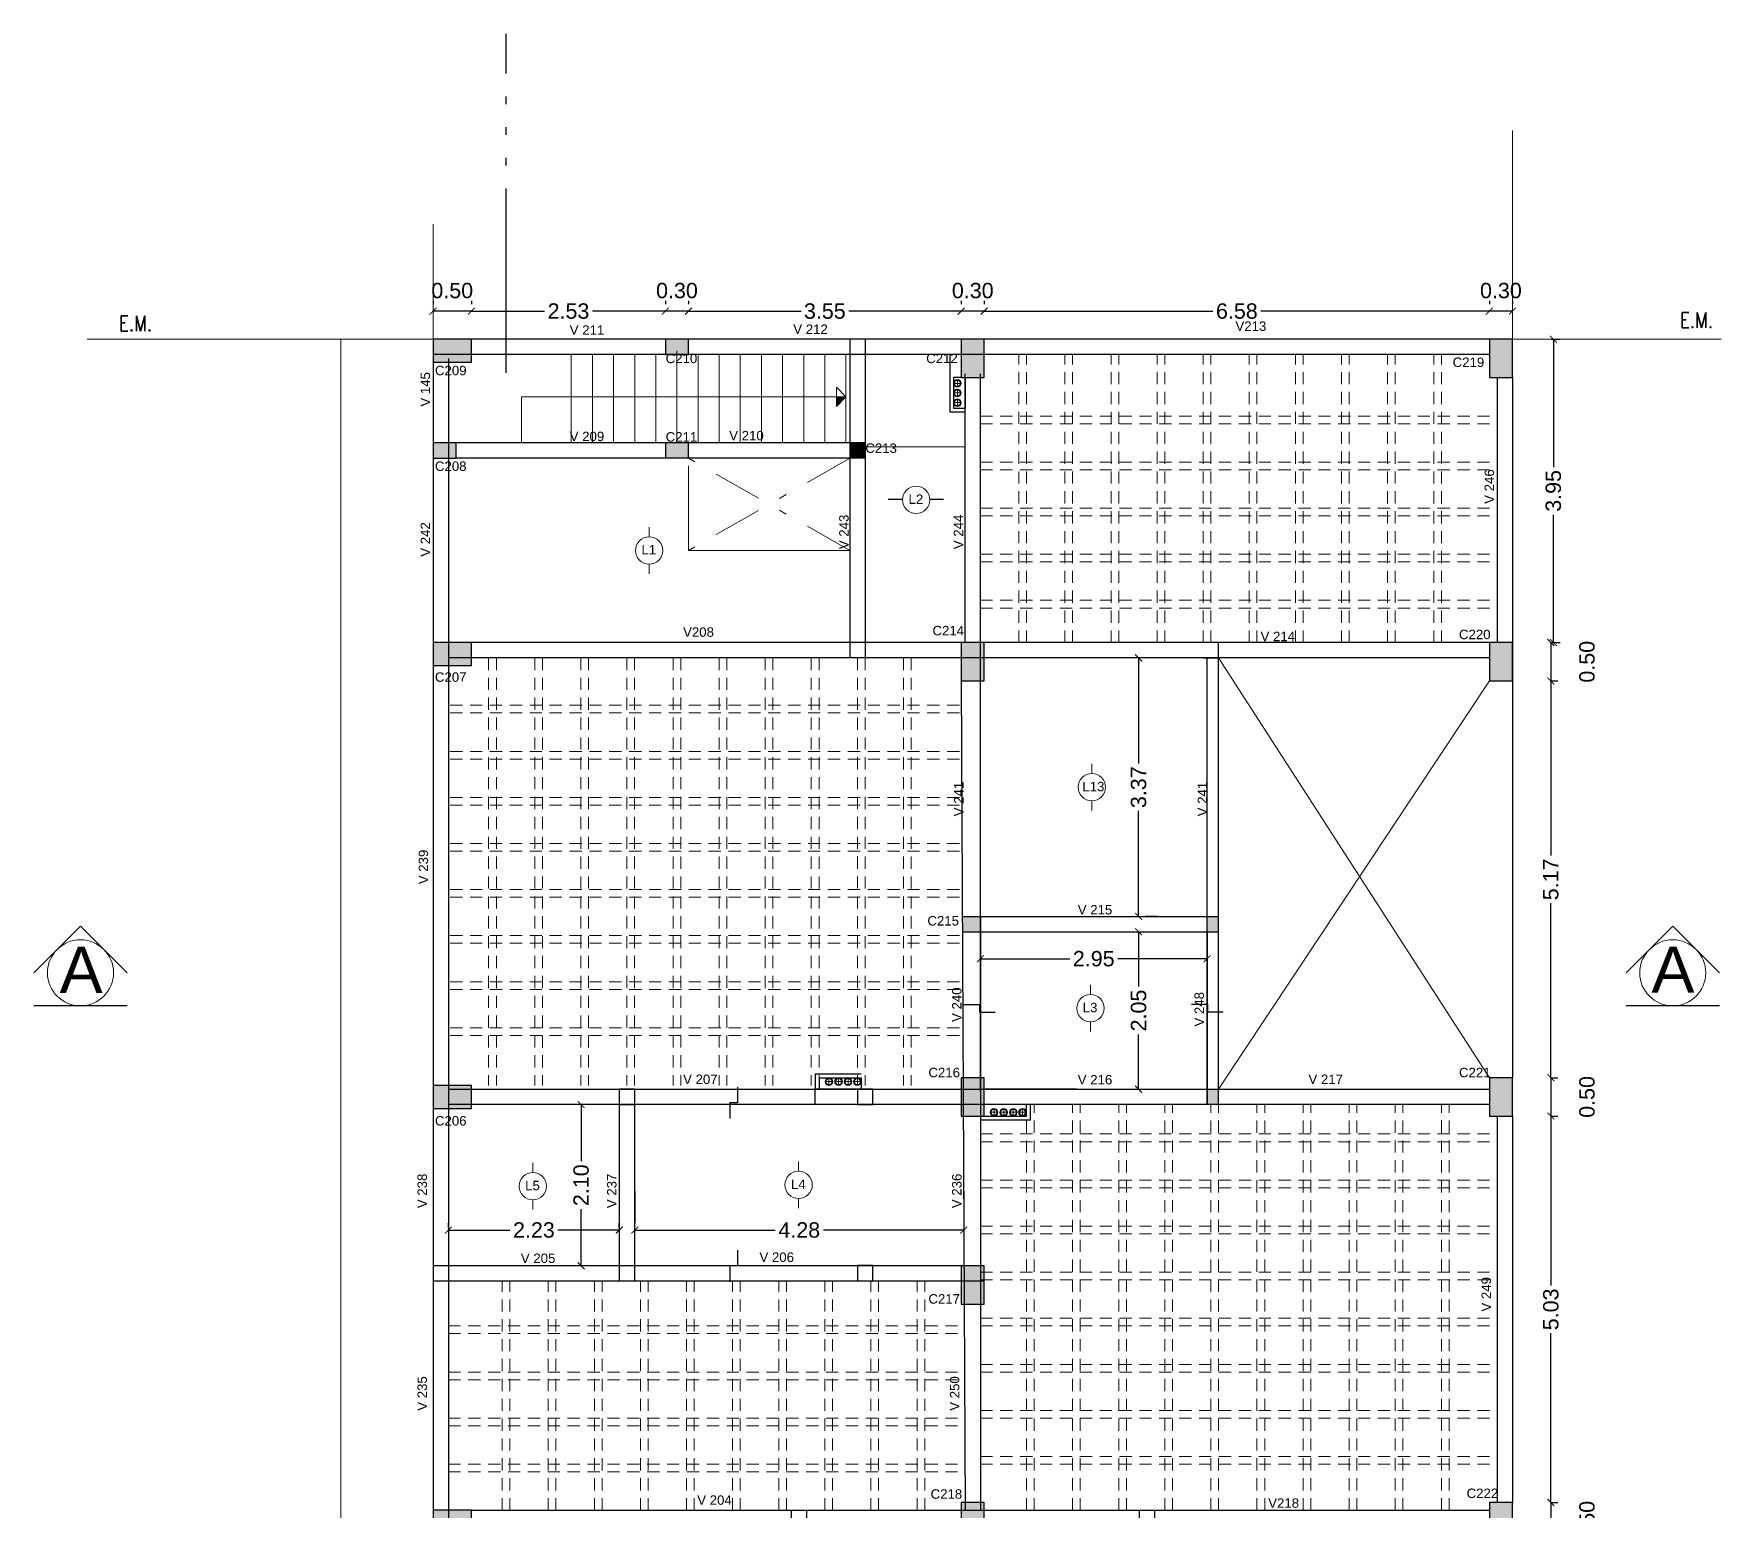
# Model space of a CAD drawing. Header units: millimetres. Extents: x 1578 to 2210, y 899 to 1032.
# Drawn here: x 2054.94 to 2076.91, y 991.54 to 1010.77 of the extents above; entities that cross this region are included whole.
import ezdxf

# ---------------------------------------------------------------- set-up
doc = ezdxf.new("R2010")
doc.units = ezdxf.units.MM
for name, pattern in [('ACAD_ISO05W100', [36, 24, -3, 0, -3, 0, -3, 0, -3]), ('DASHDOT2', [12.7, 6.35, -3.175, 0, -3.175]), ('HIDDEN2', [4.7625, 3.175, -1.5875])]:
    doc.linetypes.add(name, pattern=pattern)
for name, color, linetype, lineweight in [('COTAS', 7, 'Continuous', 15), ('EJES', 7, 'DASHDOT2', 13), ('ESTRUCTURA', 3, 'Continuous', 30), ('LINEA DE CORTE', 7, 'ACAD_ISO05W100', 60), ('MUROS', 1, 'Continuous', 30), ('PISOS', 9, 'Continuous', 9), ('TECHOS', 7, 'HIDDEN2', 15), ('TRAMAS', 7, 'Continuous', 15), ('UMBRALES', 7, 'Continuous', 18)]:
    doc.layers.add(name, color=color, linetype=linetype, lineweight=lineweight)
doc.layers.add('Hierros', color=252, linetype='Continuous')
doc.styles.add('ROMANS', font='romans', dxfattribs={"height": 0.06})
doc.styles.add('STYLE1', font='ARIAL.TTF')
doc.dimstyles.get("Standard").update_dxf_attribs({"dimscale": 0, "dimtxt": 0.2, "dimasz": 0.09, "dimexe": 0.09, "dimexo": 0.5, "dimgap": 0.05, "dimtad": 0, "dimzin": 0, "dimdsep": 46, "dimtxsty": 'STYLE1', "dimblk1": 'ARCHTICK', "dimblk2": 'ARCHTICK', "dimsah": 1, "dimcen": 0, "dimadec": 0, "dimazin": 0, "dimtfac": 1, "dimtofl": 0, "dimtmove": 2, "dimatfit": 3, "dimldrblk": 'ARCHTICK', "dimfxl": 1, "dimtolj": 1, "dimtzin": 0, "dimarcsym": 0})

# ---------------------------------------------------------------- blocks, each defined once
blk = doc.blocks.new('_ARCHTICK')
at = {"color": 0, "linetype": 'ByBlock', "const_width": 0.15}
blk.add_lwpolyline([(-0.5, -0.5), (0.5, 0.5)], dxfattribs=at)
blk = doc.blocks.new('*D343')
at = {"layer": 'COTAS', "color": 0, "lineweight": -2}
for p, q in [((2074.687, 1006.79), (2074.81, 1006.79)), ((2074.72, 1006.79), (2074.72, 1005.125)), ((2074.72, 1002.84), (2074.72, 1004.504)), ((2074.687, 1002.84), (2074.81, 1002.84))]:
    blk.add_line(p, q, dxfattribs=at)
at = {"layer": 'DEFPOINTS', "color": 0}
for p in [(2074.187, 1006.79), (2074.187, 1002.84), (2074.72, 1002.84)]:
    blk.add_point(p, dxfattribs=at)
at = {"layer": 'COTAS', "color": 0, "lineweight": -2, "xscale": 0.09, "yscale": 0.09, "zscale": 0.09}
for p, rotation in [((2074.72, 1006.79), 90), ((2074.72, 1002.84), 270)]:
    blk.add_blockref('_ARCHTICK', p, dxfattribs=dict(at, rotation=rotation))
at = {"layer": 'COTAS', "color": 0, "insert": (2074.72, 1004.815), "char_height": 0.2, "attachment_point": 5, "rotation": 90, "style": 'STYLE1'}
blk.add_mtext('\\A1;3.95', dxfattribs=at)
blk = doc.blocks.new('*D344')
at = {"layer": 'COTAS', "color": 0, "lineweight": -2}
for p, q in [((2074.687, 1002.84), (2074.777, 1002.84)), ((2074.687, 1002.84), (2074.687, 1002.34)), ((2074.687, 1002.34), (2074.777, 1002.34))]:
    blk.add_line(p, q, dxfattribs=at)
at = {"layer": 'DEFPOINTS', "color": 0}
for p in [(2074.187, 1002.84), (2074.187, 1002.34), (2074.687, 1002.34)]:
    blk.add_point(p, dxfattribs=at)
at = {"layer": 'COTAS', "color": 0, "lineweight": -2, "xscale": 0.09, "yscale": 0.09, "zscale": 0.09}
for p, rotation in [((2074.687, 1002.84), 90), ((2074.687, 1002.34), 270)]:
    blk.add_blockref('_ARCHTICK', p, dxfattribs=dict(at, rotation=rotation))
at = {"layer": 'COTAS', "color": 0, "insert": (2075.158, 1002.59), "char_height": 0.2, "attachment_point": 5, "rotation": 90, "style": 'STYLE1'}
blk.add_mtext('\\A1;0.50', dxfattribs=at)
blk = doc.blocks.new('*D345')
at = {"layer": 'COTAS', "color": 0, "lineweight": -2}
for p, q in [((2074.687, 1002.34), (2074.777, 1002.34)), ((2074.687, 1002.34), (2074.687, 1000.066)), ((2074.687, 997.173), (2074.687, 999.447)), ((2074.687, 997.173), (2074.777, 997.173))]:
    blk.add_line(p, q, dxfattribs=at)
at = {"layer": 'DEFPOINTS', "color": 0}
for p in [(2074.187, 1002.34), (2074.187, 997.173), (2074.687, 997.173)]:
    blk.add_point(p, dxfattribs=at)
at = {"layer": 'COTAS', "color": 0, "lineweight": -2, "xscale": 0.09, "yscale": 0.09, "zscale": 0.09}
for p, rotation in [((2074.687, 1002.34), 90), ((2074.687, 997.173), 270)]:
    blk.add_blockref('_ARCHTICK', p, dxfattribs=dict(at, rotation=rotation))
at = {"layer": 'COTAS', "color": 0, "insert": (2074.687, 999.756), "char_height": 0.2, "attachment_point": 5, "rotation": 90, "style": 'STYLE1'}
blk.add_mtext('\\A1;5.17', dxfattribs=at)
blk = doc.blocks.new('*D346')
at = {"layer": 'COTAS', "color": 0, "lineweight": -2}
for p, q in [((2074.687, 997.173), (2074.777, 997.173)), ((2074.687, 997.173), (2074.687, 996.673)), ((2074.687, 996.673), (2074.777, 996.673))]:
    blk.add_line(p, q, dxfattribs=at)
at = {"layer": 'DEFPOINTS', "color": 0}
for p in [(2074.187, 997.173), (2074.187, 996.673), (2074.687, 996.673)]:
    blk.add_point(p, dxfattribs=at)
at = {"layer": 'COTAS', "color": 0, "lineweight": -2, "xscale": 0.09, "yscale": 0.09, "zscale": 0.09}
for p, rotation in [((2074.687, 997.173), 90), ((2074.687, 996.673), 270)]:
    blk.add_blockref('_ARCHTICK', p, dxfattribs=dict(at, rotation=rotation))
at = {"layer": 'COTAS', "color": 0, "insert": (2075.158, 996.923), "char_height": 0.2, "attachment_point": 5, "rotation": 90, "style": 'STYLE1'}
blk.add_mtext('\\A1;0.50', dxfattribs=at)
blk = doc.blocks.new('*D347')
at = {"layer": 'COTAS', "color": 0, "lineweight": -2}
for p, q in [((2074.687, 996.673), (2074.777, 996.673)), ((2074.687, 996.673), (2074.687, 994.466)), ((2074.687, 991.64), (2074.687, 993.847)), ((2074.687, 991.64), (2074.777, 991.64))]:
    blk.add_line(p, q, dxfattribs=at)
at = {"layer": 'DEFPOINTS', "color": 0}
for p in [(2074.187, 996.673), (2074.187, 991.64), (2074.687, 991.64)]:
    blk.add_point(p, dxfattribs=at)
at = {"layer": 'COTAS', "color": 0, "lineweight": -2, "xscale": 0.09, "yscale": 0.09, "zscale": 0.09}
for p, rotation in [((2074.687, 996.673), 90), ((2074.687, 991.64), 270)]:
    blk.add_blockref('_ARCHTICK', p, dxfattribs=dict(at, rotation=rotation))
at = {"layer": 'COTAS', "color": 0, "insert": (2074.687, 994.156), "char_height": 0.2, "attachment_point": 5, "rotation": 90, "style": 'STYLE1'}
blk.add_mtext('\\A1;5.03', dxfattribs=at)
blk = doc.blocks.new('*D348')
at = {"layer": 'COTAS', "color": 0, "lineweight": -2}
for p, q in [((2074.687, 991.64), (2074.777, 991.64)), ((2074.687, 991.64), (2074.687, 991.14)), ((2074.687, 991.14), (2074.777, 991.14))]:
    blk.add_line(p, q, dxfattribs=at)
at = {"layer": 'DEFPOINTS', "color": 0}
for p in [(2074.187, 991.64), (2074.187, 991.14), (2074.687, 991.14)]:
    blk.add_point(p, dxfattribs=at)
at = {"layer": 'COTAS', "color": 0, "lineweight": -2, "xscale": 0.09, "yscale": 0.09, "zscale": 0.09}
for p, rotation in [((2074.687, 991.64), 90), ((2074.687, 991.14), 270)]:
    blk.add_blockref('_ARCHTICK', p, dxfattribs=dict(at, rotation=rotation))
at = {"layer": 'COTAS', "color": 0, "insert": (2075.158, 991.39), "char_height": 0.2, "attachment_point": 5, "rotation": 90, "style": 'STYLE1'}
blk.add_mtext('\\A1;0.50', dxfattribs=at)
blk = doc.blocks.new('*D351')
at = {"layer": 'COTAS', "color": 0, "lineweight": -2}
for p, q in [((2073.887, 1007.29), (2073.887, 1007.246)), ((2074.187, 1007.156), (2073.887, 1007.156)), ((2074.187, 1007.29), (2074.187, 1007.246))]:
    blk.add_line(p, q, dxfattribs=at)
at = {"layer": 'DEFPOINTS', "color": 0}
for p in [(2073.887, 1007.156), (2073.887, 1006.79), (2074.187, 1006.79)]:
    blk.add_point(p, dxfattribs=at)
at = {"layer": 'COTAS', "color": 0, "lineweight": -2, "xscale": 0.09, "yscale": 0.09, "zscale": 0.09, "rotation": 180}
blk.add_blockref('_ARCHTICK', (2073.887, 1007.156), dxfattribs=at)
at = {"layer": 'COTAS', "color": 0, "lineweight": -2, "xscale": 0.09, "yscale": 0.09, "zscale": 0.09}
blk.add_blockref('_ARCHTICK', (2074.187, 1007.156), dxfattribs=at)
at = {"layer": 'COTAS', "color": 0, "insert": (2074.037, 1007.423), "char_height": 0.2, "attachment_point": 5, "style": 'STYLE1'}
blk.add_mtext('\\A1;0.30', dxfattribs=at)
blk = doc.blocks.new('*D352')
at = {"layer": 'COTAS', "color": 0, "lineweight": -2}
for p, q in [((2067.312, 1007.29), (2067.312, 1007.246)), ((2067.312, 1007.156), (2070.289, 1007.156)), ((2073.887, 1007.156), (2070.91, 1007.156)), ((2073.887, 1007.29), (2073.887, 1007.246))]:
    blk.add_line(p, q, dxfattribs=at)
at = {"layer": 'DEFPOINTS', "color": 0}
for p in [(2067.312, 1007.156), (2067.312, 1006.79), (2073.887, 1006.79)]:
    blk.add_point(p, dxfattribs=at)
at = {"layer": 'COTAS', "color": 0, "lineweight": -2, "xscale": 0.09, "yscale": 0.09, "zscale": 0.09, "rotation": 180}
blk.add_blockref('_ARCHTICK', (2067.312, 1007.156), dxfattribs=at)
at = {"layer": 'COTAS', "color": 0, "lineweight": -2, "xscale": 0.09, "yscale": 0.09, "zscale": 0.09}
blk.add_blockref('_ARCHTICK', (2073.887, 1007.156), dxfattribs=at)
at = {"layer": 'COTAS', "color": 0, "insert": (2070.6, 1007.156), "char_height": 0.2, "attachment_point": 5, "style": 'STYLE1'}
blk.add_mtext('\\A1;6.58', dxfattribs=at)
blk = doc.blocks.new('*D353')
at = {"layer": 'COTAS', "color": 0, "lineweight": -2}
for p, q in [((2067.012, 1007.29), (2067.012, 1007.246)), ((2067.312, 1007.156), (2067.012, 1007.156)), ((2067.312, 1007.29), (2067.312, 1007.246))]:
    blk.add_line(p, q, dxfattribs=at)
at = {"layer": 'DEFPOINTS', "color": 0}
for p in [(2067.012, 1007.156), (2067.012, 1006.79), (2067.312, 1006.79)]:
    blk.add_point(p, dxfattribs=at)
at = {"layer": 'COTAS', "color": 0, "lineweight": -2, "xscale": 0.09, "yscale": 0.09, "zscale": 0.09, "rotation": 180}
blk.add_blockref('_ARCHTICK', (2067.012, 1007.156), dxfattribs=at)
at = {"layer": 'COTAS', "color": 0, "lineweight": -2, "xscale": 0.09, "yscale": 0.09, "zscale": 0.09}
blk.add_blockref('_ARCHTICK', (2067.312, 1007.156), dxfattribs=at)
at = {"layer": 'COTAS', "color": 0, "insert": (2067.162, 1007.423), "char_height": 0.2, "attachment_point": 5, "style": 'STYLE1'}
blk.add_mtext('\\A1;0.30', dxfattribs=at)
blk = doc.blocks.new('*D354')
at = {"layer": 'COTAS', "color": 0, "lineweight": -2}
for p, q in [((2063.462, 1007.29), (2063.462, 1007.246)), ((2063.462, 1007.156), (2064.927, 1007.156)), ((2067.012, 1007.156), (2065.548, 1007.156)), ((2067.012, 1007.29), (2067.012, 1007.246))]:
    blk.add_line(p, q, dxfattribs=at)
at = {"layer": 'DEFPOINTS', "color": 0}
for p in [(2063.462, 1007.156), (2063.462, 1006.79), (2067.012, 1006.79)]:
    blk.add_point(p, dxfattribs=at)
at = {"layer": 'COTAS', "color": 0, "lineweight": -2, "xscale": 0.09, "yscale": 0.09, "zscale": 0.09, "rotation": 180}
blk.add_blockref('_ARCHTICK', (2063.462, 1007.156), dxfattribs=at)
at = {"layer": 'COTAS', "color": 0, "lineweight": -2, "xscale": 0.09, "yscale": 0.09, "zscale": 0.09}
blk.add_blockref('_ARCHTICK', (2067.012, 1007.156), dxfattribs=at)
at = {"layer": 'COTAS', "color": 0, "insert": (2065.237, 1007.156), "char_height": 0.2, "attachment_point": 5, "style": 'STYLE1'}
blk.add_mtext('\\A1;3.55', dxfattribs=at)
blk = doc.blocks.new('*D355')
at = {"layer": 'COTAS', "color": 0, "lineweight": -2}
for p, q in [((2063.162, 1007.29), (2063.162, 1007.246)), ((2063.462, 1007.156), (2063.162, 1007.156)), ((2063.462, 1007.29), (2063.462, 1007.246))]:
    blk.add_line(p, q, dxfattribs=at)
at = {"layer": 'DEFPOINTS', "color": 0}
for p in [(2063.162, 1007.156), (2063.162, 1006.79), (2063.462, 1006.79)]:
    blk.add_point(p, dxfattribs=at)
at = {"layer": 'COTAS', "color": 0, "lineweight": -2, "xscale": 0.09, "yscale": 0.09, "zscale": 0.09, "rotation": 180}
blk.add_blockref('_ARCHTICK', (2063.162, 1007.156), dxfattribs=at)
at = {"layer": 'COTAS', "color": 0, "lineweight": -2, "xscale": 0.09, "yscale": 0.09, "zscale": 0.09}
blk.add_blockref('_ARCHTICK', (2063.462, 1007.156), dxfattribs=at)
at = {"layer": 'COTAS', "color": 0, "insert": (2063.312, 1007.423), "char_height": 0.2, "attachment_point": 5, "style": 'STYLE1'}
blk.add_mtext('\\A1;0.30', dxfattribs=at)
blk = doc.blocks.new('*D356')
at = {"layer": 'COTAS', "color": 0, "lineweight": -2}
for p, q in [((2060.637, 1007.29), (2060.637, 1007.246)), ((2060.637, 1007.156), (2061.588, 1007.156)), ((2063.162, 1007.156), (2062.211, 1007.156)), ((2063.162, 1007.29), (2063.162, 1007.246))]:
    blk.add_line(p, q, dxfattribs=at)
at = {"layer": 'DEFPOINTS', "color": 0}
for p in [(2060.637, 1007.156), (2060.637, 1006.79), (2063.162, 1006.79)]:
    blk.add_point(p, dxfattribs=at)
at = {"layer": 'COTAS', "color": 0, "lineweight": -2, "xscale": 0.09, "yscale": 0.09, "zscale": 0.09, "rotation": 180}
blk.add_blockref('_ARCHTICK', (2060.637, 1007.156), dxfattribs=at)
at = {"layer": 'COTAS', "color": 0, "lineweight": -2, "xscale": 0.09, "yscale": 0.09, "zscale": 0.09}
blk.add_blockref('_ARCHTICK', (2063.162, 1007.156), dxfattribs=at)
at = {"layer": 'COTAS', "color": 0, "insert": (2061.9, 1007.156), "char_height": 0.2, "attachment_point": 5, "style": 'STYLE1'}
blk.add_mtext('\\A1;2.53', dxfattribs=at)
blk = doc.blocks.new('*D357')
at = {"layer": 'COTAS', "color": 0, "lineweight": -2}
for p, q in [((2060.137, 1007.29), (2060.137, 1007.246)), ((2060.637, 1007.156), (2060.137, 1007.156)), ((2060.637, 1007.29), (2060.637, 1007.246))]:
    blk.add_line(p, q, dxfattribs=at)
at = {"layer": 'DEFPOINTS', "color": 0}
for p in [(2060.137, 1007.156), (2060.137, 1006.79), (2060.637, 1006.79)]:
    blk.add_point(p, dxfattribs=at)
at = {"layer": 'COTAS', "color": 0, "lineweight": -2, "xscale": 0.09, "yscale": 0.09, "zscale": 0.09, "rotation": 180}
blk.add_blockref('_ARCHTICK', (2060.137, 1007.156), dxfattribs=at)
at = {"layer": 'COTAS', "color": 0, "lineweight": -2, "xscale": 0.09, "yscale": 0.09, "zscale": 0.09}
blk.add_blockref('_ARCHTICK', (2060.637, 1007.156), dxfattribs=at)
at = {"layer": 'COTAS', "color": 0, "insert": (2060.387, 1007.423), "char_height": 0.2, "attachment_point": 5, "style": 'STYLE1'}
blk.add_mtext('\\A1;0.50', dxfattribs=at)
blk = doc.blocks.new('*D358')
at = {"layer": 'COTAS', "color": 0, "lineweight": -2}
for p, q in [((2067.262, 998.722), (2068.425, 998.722)), ((2067.262, 998.573), (2067.262, 998.632)), ((2070.212, 998.722), (2069.049, 998.722)), ((2070.212, 998.573), (2070.212, 998.632))]:
    blk.add_line(p, q, dxfattribs=at)
at = {"layer": 'DEFPOINTS', "color": 0}
for p in [(2067.262, 999.073), (2070.212, 999.073), (2070.212, 998.722)]:
    blk.add_point(p, dxfattribs=at)
at = {"layer": 'COTAS', "color": 0, "lineweight": -2, "xscale": 0.09, "yscale": 0.09, "zscale": 0.09, "rotation": 180}
blk.add_blockref('_ARCHTICK', (2067.262, 998.722), dxfattribs=at)
at = {"layer": 'COTAS', "color": 0, "lineweight": -2, "xscale": 0.09, "yscale": 0.09, "zscale": 0.09}
blk.add_blockref('_ARCHTICK', (2070.212, 998.722), dxfattribs=at)
at = {"layer": 'COTAS', "color": 0, "insert": (2068.737, 998.722), "char_height": 0.2, "attachment_point": 5, "style": 'STYLE1'}
blk.add_mtext('\\A1;2.95', dxfattribs=at)
blk = doc.blocks.new('*D359')
at = {"layer": 'COTAS', "color": 0, "lineweight": -2}
for p, q in [((2069.321, 1002.64), (2069.321, 1001.266)), ((2069.562, 1002.64), (2069.411, 1002.64)), ((2069.321, 999.273), (2069.321, 1000.647)), ((2069.562, 999.273), (2069.411, 999.273))]:
    blk.add_line(p, q, dxfattribs=at)
at = {"layer": 'DEFPOINTS', "color": 0}
for p in [(2069.062, 1002.64), (2069.062, 999.273), (2069.321, 999.273)]:
    blk.add_point(p, dxfattribs=at)
at = {"layer": 'COTAS', "color": 0, "lineweight": -2, "xscale": 0.09, "yscale": 0.09, "zscale": 0.09}
for p, rotation in [((2069.321, 1002.64), 90), ((2069.321, 999.273), 270)]:
    blk.add_blockref('_ARCHTICK', p, dxfattribs=dict(at, rotation=rotation))
at = {"layer": 'COTAS', "color": 0, "insert": (2069.321, 1000.956), "char_height": 0.2, "attachment_point": 5, "rotation": 90, "style": 'STYLE1'}
blk.add_mtext('\\A1;3.37', dxfattribs=at)
blk = doc.blocks.new('*D341')
at = {"layer": 'COTAS', "color": 0, "lineweight": -2}
for p, q in [((2068.821, 999.073), (2069.231, 999.073)), ((2069.321, 999.073), (2069.321, 998.36)), ((2069.321, 997.023), (2069.321, 997.736)), ((2068.821, 997.023), (2069.231, 997.023))]:
    blk.add_line(p, q, dxfattribs=at)
at = {"layer": 'DEFPOINTS', "color": 0}
for p in [(2069.321, 999.073), (2069.321, 997.023), (2069.321, 997.023)]:
    blk.add_point(p, dxfattribs=at)
at = {"layer": 'COTAS', "color": 0, "lineweight": -2, "xscale": 0.09, "yscale": 0.09, "zscale": 0.09}
for p, rotation in [((2069.321, 999.073), 90), ((2069.321, 997.023), 270)]:
    blk.add_blockref('_ARCHTICK', p, dxfattribs=dict(at, rotation=rotation))
at = {"layer": 'COTAS', "color": 0, "insert": (2069.321, 998.048), "char_height": 0.2, "attachment_point": 5, "rotation": 90, "style": 'STYLE1'}
blk.add_mtext('\\A1;2.05', dxfattribs=at)
blk = doc.blocks.new('*D360')
at = {"layer": 'COTAS', "color": 0, "lineweight": -2}
for p, q in [((2060.337, 995.223), (2060.337, 995.279)), ((2062.562, 995.223), (2062.562, 995.279)), ((2060.337, 995.189), (2061.138, 995.189)), ((2062.562, 995.189), (2061.761, 995.189))]:
    blk.add_line(p, q, dxfattribs=at)
at = {"layer": 'DEFPOINTS', "color": 0}
for p in [(2062.562, 995.189), (2060.337, 994.723), (2062.562, 994.723)]:
    blk.add_point(p, dxfattribs=at)
at = {"layer": 'COTAS', "color": 0, "lineweight": -2, "xscale": 0.09, "yscale": 0.09, "zscale": 0.09, "rotation": 180}
blk.add_blockref('_ARCHTICK', (2060.337, 995.189), dxfattribs=at)
at = {"layer": 'COTAS', "color": 0, "lineweight": -2, "xscale": 0.09, "yscale": 0.09, "zscale": 0.09}
blk.add_blockref('_ARCHTICK', (2062.562, 995.189), dxfattribs=at)
at = {"layer": 'COTAS', "color": 0, "insert": (2061.45, 995.189), "char_height": 0.2, "attachment_point": 5, "style": 'STYLE1'}
blk.add_mtext('\\A1;2.23', dxfattribs=at)
blk = doc.blocks.new('*D342')
at = {"layer": 'COTAS', "color": 0, "lineweight": -2}
for p, q in [((2062.762, 995.689), (2062.762, 995.279)), ((2067.045, 995.689), (2067.045, 995.279)), ((2062.762, 995.189), (2064.59, 995.189)), ((2067.045, 995.189), (2065.218, 995.189))]:
    blk.add_line(p, q, dxfattribs=at)
at = {"layer": 'DEFPOINTS', "color": 0}
for p in [(2062.762, 995.189), (2067.045, 995.189), (2067.045, 995.189)]:
    blk.add_point(p, dxfattribs=at)
at = {"layer": 'COTAS', "color": 0, "lineweight": -2, "xscale": 0.09, "yscale": 0.09, "zscale": 0.09, "rotation": 180}
blk.add_blockref('_ARCHTICK', (2062.762, 995.189), dxfattribs=at)
at = {"layer": 'COTAS', "color": 0, "lineweight": -2, "xscale": 0.09, "yscale": 0.09, "zscale": 0.09}
blk.add_blockref('_ARCHTICK', (2067.045, 995.189), dxfattribs=at)
at = {"layer": 'COTAS', "color": 0, "insert": (2064.904, 995.189), "char_height": 0.2, "attachment_point": 5, "style": 'STYLE1'}
blk.add_mtext('\\A1;4.28', dxfattribs=at)
blk = doc.blocks.new('*D361')
at = {"layer": 'COTAS', "color": 0, "lineweight": -2}
for p, q in [((2062.062, 996.823), (2061.975, 996.823)), ((2062.065, 996.823), (2062.065, 996.084)), ((2062.065, 994.723), (2062.065, 995.462)), ((2062.062, 994.723), (2061.975, 994.723))]:
    blk.add_line(p, q, dxfattribs=at)
at = {"layer": 'DEFPOINTS', "color": 0}
for p in [(2062.562, 996.823), (2062.065, 994.723), (2062.562, 994.723)]:
    blk.add_point(p, dxfattribs=at)
at = {"layer": 'COTAS', "color": 0, "lineweight": -2, "xscale": 0.09, "yscale": 0.09, "zscale": 0.09}
for p, rotation in [((2062.065, 996.823), 90), ((2062.065, 994.723), 270)]:
    blk.add_blockref('_ARCHTICK', p, dxfattribs=dict(at, rotation=rotation))
at = {"layer": 'COTAS', "color": 0, "insert": (2062.065, 995.773), "char_height": 0.2, "attachment_point": 5, "rotation": 90, "style": 'STYLE1'}
blk.add_mtext('\\A1;2.10', dxfattribs=at)

msp = doc.modelspace()

# ---------------------------------------------------------------- hatches: boundary and pattern name
at = {"layer": 'COTAS', "ltscale": 0.1}
msp.add_hatch(color=256, dxfattribs=at).paths.add_polyline_path([(2065.387, 1006.04), (2065.512, 1006.04), (2065.387, 1005.915)])
at = {"layer": 'PISOS', "ltscale": 0.05}
h = msp.add_hatch(color=256, dxfattribs=at)
h.paths.add_polyline_path([(2073.887, 986.63), (2074.187, 986.63), (2074.187, 987.13), (2073.887, 987.13)])
h.paths.add_polyline_path([(2067.012, 986.63), (2067.312, 986.63), (2067.312, 987.13), (2067.262, 987.13), (2067.012, 987.13)])
h.paths.add_polyline_path([(2062.967, 986.93), (2062.967, 986.63), (2063.467, 986.63), (2063.467, 986.93)])
h.paths.add_polyline_path([(2060.137, 989.46), (2060.437, 989.46), (2060.437, 989.96), (2060.137, 989.96)])
h.paths.add_polyline_path([(2060.637, 991.24), (2060.637, 991.54), (2060.137, 991.54), (2060.137, 991.24)])
h.paths.add_polyline_path([(2060.137, 997.073), (2060.137, 996.773), (2060.637, 996.773), (2060.637, 997.073)])
h.paths.add_polyline_path([(2067.312, 994.723), (2067.012, 994.723), (2067.012, 994.223), (2067.312, 994.223)])
h.paths.add_polyline_path([(2067.012, 997.173), (2067.012, 996.673), (2067.312, 996.673), (2067.312, 997.173)])
h.paths.add_polyline_path([(2067.012, 991.14), (2067.312, 991.14), (2067.312, 991.64), (2067.012, 991.64)])
h.paths.add_polyline_path([(2073.887, 996.673), (2074.187, 996.673), (2074.187, 997.173), (2073.887, 997.173)])
h.paths.add_polyline_path([(2073.887, 1002.34), (2074.187, 1002.34), (2074.187, 1002.84), (2073.887, 1002.84)])
h.paths.add_polyline_path([(2073.887, 1006.29), (2074.187, 1006.29), (2074.187, 1006.79), (2073.887, 1006.79)])
h.paths.add_polyline_path([(2067.012, 1006.29), (2067.312, 1006.29), (2067.312, 1006.79), (2067.012, 1006.79)])
h.paths.add_polyline_path([(2060.637, 1006.79), (2060.137, 1006.79), (2060.137, 1006.49), (2060.637, 1006.49)])
h = msp.add_hatch(color=256, dxfattribs=at)
h.paths.add_polyline_path([(2063.462, 1005.44), (2063.162, 1005.44), (2063.162, 1005.24), (2063.462, 1005.24)])
h.paths.add_polyline_path([(2063.462, 1006.79), (2063.162, 1006.79), (2063.162, 1006.59), (2063.462, 1006.59)])
h.paths.add_polyline_path([(2063.133, 1006.445), (2063.608, 1006.445), (2063.608, 1006.636), (2063.133, 1006.636)], flags=9)
h = msp.add_hatch(color=256, dxfattribs=at)
h.paths.add_polyline_path([(2060.337, 1005.44), (2060.137, 1005.44), (2060.137, 1005.24), (2060.337, 1005.24)])
h.paths.add_polyline_path([(2060.437, 1005.44), (2060.337, 1005.44), (2060.337, 1005.24), (2060.437, 1005.24)])
for points in [[(2065.762, 1005.44), (2065.562, 1005.44), (2065.562, 1005.24), (2065.762, 1005.24)], [(2060.137, 1002.84), (2060.137, 1002.54), (2060.637, 1002.54), (2060.637, 1002.84)], [(2067.012, 1002.84), (2067.012, 1002.34), (2067.312, 1002.34), (2067.312, 1002.84)], [(2074.187, 991.64), (2073.887, 991.64), (2073.887, 991.14), (2074.187, 991.14)]]:
    msp.add_hatch(color=256, dxfattribs=at).paths.add_polyline_path(points)
h = msp.add_hatch(color=256, dxfattribs=at)
h.paths.add_polyline_path([(2067.262, 999.273), (2067.026, 999.273), (2067.027, 999.073), (2067.262, 999.073)])
h.paths.add_polyline_path([(2070.362, 997.023), (2070.212, 997.023), (2070.212, 996.823), (2070.362, 996.823)])
h.paths.add_polyline_path([(2070.362, 999.273), (2070.212, 999.273), (2070.212, 999.073), (2070.362, 999.073)])

# ---------------------------------------------------------------- linework, layer by layer
at = {"layer": 'COTAS', "ltscale": 0.1}
for p, q in [((2066.962, 1006.165), (2066.962, 1006.265)), ((2067.012, 1006.215), (2066.912, 1006.215)), ((2067.012, 1006.09), (2066.912, 1006.09)), ((2066.962, 1006.04), (2066.962, 1006.14)), ((2066.962, 1005.915), (2066.962, 1006.015)), ((2067.012, 1005.965), (2066.912, 1005.965)), ((2065.24, 997.123), (2065.34, 997.123)), ((2065.29, 997.173), (2065.29, 997.073)), ((2065.365, 997.123), (2065.465, 997.123)), ((2065.415, 997.173), (2065.415, 997.073)), ((2065.49, 997.123), (2065.59, 997.123)), ((2065.54, 997.173), (2065.54, 997.073)), ((2065.61, 997.123), (2065.71, 997.123)), ((2065.66, 997.173), (2065.66, 997.073)), ((2067.39, 996.723), (2067.49, 996.723)), ((2067.44, 996.673), (2067.44, 996.773)), ((2067.515, 996.723), (2067.615, 996.723)), ((2067.565, 996.673), (2067.565, 996.773)), ((2067.64, 996.723), (2067.74, 996.723)), ((2067.69, 996.673), (2067.69, 996.773)), ((2067.76, 996.723), (2067.86, 996.723)), ((2067.81, 996.673), (2067.81, 996.773))]:
    msp.add_line(p, q, dxfattribs=at)
at = {"layer": 'COTAS'}
for p, q in [((2062.95, 1004.218), (2062.95, 1004.343)), ((2062.95, 1003.737), (2062.95, 1003.862)), ((2070.362, 1002.64), (2073.887, 997.173)), ((2073.887, 1002.34), (2070.362, 997.023)), ((2068.712, 1001.134), (2068.712, 1001.259)), ((2068.712, 1000.654), (2068.712, 1000.778)), ((2068.694, 998.256), (2068.694, 998.381)), ((2068.694, 997.775), (2068.694, 997.9)), ((2061.436, 995.938), (2061.436, 996.063)), ((2064.896, 995.955), (2064.896, 996.08)), ((2061.436, 995.457), (2061.436, 995.582)), ((2064.896, 995.474), (2064.896, 995.599))]:
    msp.add_line(p, q, dxfattribs=at)
at = {"layer": 'COTAS', "ltscale": 0.05}
for centre in [(2066.426, 1004.699), (2062.95, 1004.04), (2068.712, 1000.956), (2068.694, 998.078), (2061.436, 995.76), (2064.896, 995.777)]:
    msp.add_circle(centre, 0.178, dxfattribs=at)
at = {"layer": 'COTAS', "ltscale": 0.1}
for centre in [(2055.548, 998.539), (2076.274, 998.539)]:
    msp.add_circle(centre, 0.43, dxfattribs=at)
at = {"layer": 'EJES'}
for p, q in [((2074.187, 1009.508), (2074.187, 1006.79)), ((2060.137, 1006.79), (2055.637, 1006.79)), ((2076.905, 1006.79), (2074.187, 1006.79))]:
    msp.add_line(p, q, dxfattribs=at)
at = {"layer": 'EJES', "ltscale": 0.1}
for p, q in [((2065.562, 1005.24), (2063.462, 1004.04)), ((2065.562, 1004.04), (2063.462, 1005.24))]:
    msp.add_line(p, q, dxfattribs=at)
at = {"layer": 'ESTRUCTURA', "ltscale": 0.05}
for p, q in [((2060.137, 1006.79), (2060.137, 1006.49)), ((2073.887, 1006.79), (2060.137, 1006.79)), ((2060.637, 1006.49), (2060.637, 1006.79)), ((2063.462, 1006.79), (2063.162, 1006.79)), ((2063.162, 1006.79), (2063.162, 1006.59)), ((2063.462, 1006.59), (2063.462, 1006.79)), ((2067.312, 1006.79), (2067.012, 1006.79)), ((2067.012, 1006.79), (2067.012, 1006.29)), ((2067.312, 1006.29), (2067.312, 1006.79)), ((2074.187, 1006.79), (2073.887, 1006.79)), ((2073.887, 1006.79), (2073.887, 1006.29)), ((2074.187, 1006.29), (2074.187, 1006.79)), ((2073.887, 1006.59), (2060.137, 1006.59)), ((2060.137, 1006.49), (2060.637, 1006.49)), ((2060.137, 1006.49), (2060.137, 986.63)), ((2060.337, 1006.49), (2060.337, 1005.39)), ((2063.162, 1006.59), (2063.462, 1006.59)), ((2067.012, 1006.29), (2067.312, 1006.29)), ((2073.887, 1006.29), (2074.187, 1006.29)), ((2073.987, 1006.29), (2073.987, 1002.84)), ((2074.187, 1006.29), (2074.187, 997.173)), ((2060.437, 1005.44), (2060.137, 1005.44)), ((2060.137, 1005.44), (2060.137, 1005.24)), ((2060.437, 1005.24), (2060.437, 1005.44)), ((2063.162, 1005.44), (2063.162, 1005.24)), ((2063.462, 1005.24), (2063.462, 1005.44)), ((2060.137, 1005.24), (2060.437, 1005.24)), ((2060.337, 1005.19), (2060.337, 986.955)), ((2060.137, 1002.84), (2060.137, 1002.54)), ((2060.637, 1002.84), (2060.137, 1002.84)), ((2073.987, 1002.84), (2060.337, 1002.84)), ((2073.987, 1002.84), (2060.337, 1002.84)), ((2060.637, 1002.54), (2060.637, 1002.84)), ((2067.312, 1002.84), (2067.012, 1002.84)), ((2067.012, 1002.84), (2067.012, 1002.34)), ((2067.312, 1002.34), (2067.312, 1002.84)), ((2070.362, 1002.84), (2070.162, 1002.84)), ((2070.362, 1002.64), (2070.362, 1002.84)), ((2074.187, 1002.84), (2073.887, 1002.84)), ((2073.887, 1002.84), (2073.887, 1002.34)), ((2074.187, 1002.34), (2074.187, 1002.84)), ((2060.137, 1002.54), (2060.637, 1002.54)), ((2073.887, 1002.64), (2060.337, 1002.64)), ((2070.162, 1002.64), (2070.362, 1002.64)), ((2070.212, 996.823), (2070.212, 1002.64)), ((2070.362, 996.823), (2070.362, 1002.64)), ((2067.012, 1002.34), (2067.062, 991.54)), ((2067.012, 1002.34), (2067.312, 1002.34)), ((2073.887, 1002.34), (2074.187, 1002.34)), ((2067.026, 999.273), (2070.362, 999.273)), ((2067.262, 999.273), (2067.262, 991.54)), ((2067.027, 999.073), (2070.362, 999.073)), ((2070.212, 999.073), (2070.212, 996.823)), ((2060.137, 997.073), (2060.137, 996.773)), ((2060.637, 997.073), (2060.137, 997.073)), ((2060.337, 997.023), (2073.887, 997.023)), ((2060.637, 996.773), (2060.637, 997.073)), ((2062.562, 997.023), (2062.562, 994.523)), ((2062.762, 997.023), (2062.562, 997.023)), ((2062.762, 994.523), (2062.762, 997.023)), ((2065.662, 997.023), (2065.662, 996.823)), ((2065.862, 997.023), (2065.662, 997.023)), ((2065.862, 996.823), (2065.862, 997.023)), ((2067.312, 997.173), (2067.012, 997.173)), ((2067.012, 997.173), (2067.012, 996.673)), ((2067.312, 996.673), (2067.312, 997.173)), ((2073.887, 997.173), (2073.887, 996.673)), ((2074.187, 997.173), (2073.887, 997.173)), ((2074.187, 996.673), (2074.187, 997.173)), ((2073.887, 996.823), (2060.337, 996.823)), ((2062.562, 996.823), (2062.762, 996.823)), ((2065.662, 996.823), (2065.862, 996.823)), ((2060.137, 996.773), (2060.637, 996.773)), ((2067.012, 996.673), (2067.312, 996.673)), ((2073.887, 996.673), (2074.187, 996.673)), ((2073.987, 996.673), (2073.987, 991.64)), ((2074.187, 996.673), (2074.187, 991.64)), ((2067.312, 994.723), (2060.137, 994.723)), ((2065.662, 994.729), (2065.662, 994.529)), ((2065.862, 994.729), (2065.662, 994.729)), ((2065.862, 994.529), (2065.862, 994.729)), ((2067.012, 994.723), (2067.012, 994.223)), ((2067.312, 994.223), (2067.312, 994.723)), ((2067.312, 994.523), (2060.137, 994.523)), ((2065.662, 994.529), (2065.862, 994.529)), ((2067.012, 994.223), (2067.312, 994.223)), ((2060.137, 991.54), (2060.137, 991.24)), ((2060.637, 991.54), (2060.137, 991.54)), ((2060.637, 991.24), (2060.637, 991.54)), ((2060.637, 991.54), (2073.887, 991.54)), ((2064.797, 991.54), (2064.797, 985.63)), ((2064.997, 991.54), (2064.997, 985.63)), ((2067.312, 991.64), (2067.012, 991.64)), ((2067.012, 991.64), (2067.012, 991.14)), ((2067.312, 991.14), (2067.312, 991.64)), ((2069.327, 991.54), (2069.327, 986.83)), ((2069.527, 991.54), (2069.527, 986.83)), ((2074.187, 991.64), (2073.887, 991.64)), ((2073.887, 991.64), (2073.887, 991.14)), ((2074.187, 991.14), (2074.187, 991.64))]:
    msp.add_line(p, q, dxfattribs=at)
at = {"layer": 'ESTRUCTURA'}
for p, q in [((2065.562, 1006.79), (2065.562, 1002.64)), ((2065.762, 1006.79), (2065.762, 1002.64)), ((2060.137, 1006.54), (2060.137, 990.01)), ((2060.337, 1006.54), (2060.337, 990.01)), ((2067.062, 1002.84), (2067.062, 1006.34)), ((2067.262, 996.99), (2067.262, 1006.34)), ((2065.762, 1005.44), (2060.437, 1005.44)), ((2065.762, 1005.24), (2060.437, 1005.24))]:
    msp.add_line(p, q, dxfattribs=at)
at = {"layer": 'Hierros'}
for p, q in [((2066.061, 1004.708), (2066.244, 1004.708)), ((2066.6, 1004.708), (2066.782, 1004.708))]:
    msp.add_line(p, q, dxfattribs=at)
at = {"layer": 'LINEA DE CORTE', "lineweight": -2, "ltscale": 0.1}
msp.add_line((2061.088, 1006.352), (2061.088, 1010.769), dxfattribs=at)
at = {"layer": 'MUROS'}
for p, q in [((2066.862, 1006.59), (2066.862, 1005.84)), ((2067.012, 1006.29), (2066.912, 1006.29)), ((2066.912, 1006.29), (2066.912, 1005.89)), ((2067.062, 1006.29), (2067.062, 1005.89)), ((2067.062, 1006.24), (2067.062, 1005.89)), ((2067.062, 1005.84), (2066.862, 1005.84)), ((2067.062, 1005.89), (2066.912, 1005.89)), ((2067.044, 998.126), (2067.248, 998.126)), ((2067.248, 998.126), (2067.248, 998.026)), ((2070.011, 998.13), (2070.216, 998.13)), ((2070.216, 998.13), (2070.216, 998.03)), ((2067.248, 998.026), (2067.453, 998.026)), ((2070.216, 998.03), (2070.421, 998.03)), ((2064.099, 997.05), (2064.099, 996.845)), ((2065.112, 997.223), (2065.112, 997.023)), ((2065.112, 997.223), (2065.712, 997.223)), ((2065.712, 997.023), (2065.112, 997.023)), ((2065.112, 996.823), (2065.112, 997.023)), ((2065.162, 997.173), (2065.712, 997.173)), ((2065.162, 997.173), (2065.162, 997.023)), ((2065.712, 997.023), (2065.162, 997.023)), ((2065.712, 997.023), (2065.262, 997.023)), ((2065.712, 997.173), (2065.712, 997.023)), ((2068.512, 997.023), (2067.312, 997.023)), ((2064.099, 996.845), (2063.999, 996.845)), ((2063.999, 996.845), (2063.999, 996.64)), ((2065.712, 996.823), (2065.112, 996.823)), ((2067.862, 996.823), (2067.312, 996.823)), ((2067.862, 996.823), (2067.412, 996.823)), ((2067.862, 996.673), (2067.862, 996.823)), ((2067.912, 996.623), (2067.912, 996.823)), ((2067.262, 996.623), (2067.912, 996.623)), ((2067.312, 996.673), (2067.862, 996.673)), ((2064.099, 994.926), (2064.099, 994.721)), ((2064.099, 994.721), (2063.999, 994.721)), ((2063.999, 994.721), (2063.999, 994.516))]:
    msp.add_line(p, q, dxfattribs=at)
at = {"layer": 'MUROS', "color": 0, "ltscale": 0.15}
for p, q in [((2054.94, 998.539), (2055.548, 999.147)), ((2056.157, 998.539), (2055.548, 999.147)), ((2075.666, 998.539), (2076.274, 999.147)), ((2076.883, 998.539), (2076.274, 999.147)), ((2056.157, 998.108), (2054.94, 998.108)), ((2076.883, 998.108), (2075.666, 998.108))]:
    msp.add_line(p, q, dxfattribs=at)
at = {"layer": 'TECHOS', "ltscale": 0.05}
for p, q in [((2067.762, 1002.84), (2067.762, 1006.59)), ((2067.862, 1002.84), (2067.862, 1006.59)), ((2068.362, 1002.84), (2068.362, 1006.59)), ((2068.462, 1002.84), (2068.462, 1006.59)), ((2068.962, 1002.84), (2068.962, 1006.59)), ((2069.062, 1002.84), (2069.062, 1006.59)), ((2069.562, 1002.84), (2069.562, 1006.59)), ((2069.662, 1002.84), (2069.662, 1006.59)), ((2070.162, 1002.84), (2070.162, 1006.59)), ((2070.262, 1002.84), (2070.262, 1006.59)), ((2070.762, 1002.84), (2070.762, 1006.59)), ((2070.862, 1002.84), (2070.862, 1006.59)), ((2071.362, 1002.84), (2071.362, 1006.59)), ((2071.462, 1002.84), (2071.462, 1006.59)), ((2071.962, 1002.84), (2071.962, 1006.59)), ((2072.062, 1002.84), (2072.062, 1006.59)), ((2072.562, 1002.84), (2072.562, 1006.59)), ((2072.662, 1002.84), (2072.662, 1006.59)), ((2073.162, 1002.84), (2073.162, 1006.59)), ((2073.262, 1002.84), (2073.262, 1006.59)), ((2067.262, 1005.79), (2073.987, 1005.79)), ((2067.262, 1005.69), (2073.987, 1005.69)), ((2067.262, 1005.19), (2073.987, 1005.19)), ((2067.262, 1005.09), (2073.987, 1005.09)), ((2067.262, 1004.59), (2073.987, 1004.59)), ((2067.262, 1004.49), (2073.987, 1004.49)), ((2067.262, 1003.99), (2073.987, 1003.99)), ((2067.262, 1003.89), (2073.987, 1003.89)), ((2067.262, 1003.39), (2073.987, 1003.39)), ((2067.262, 1003.29), (2073.987, 1003.29)), ((2060.861, 1002.64), (2060.861, 997.073)), ((2060.961, 1002.64), (2060.961, 997.073)), ((2061.461, 1002.64), (2061.461, 997.073)), ((2061.561, 1002.64), (2061.561, 997.073)), ((2062.061, 1002.64), (2062.061, 997.073)), ((2062.161, 1002.64), (2062.161, 997.073)), ((2062.661, 1002.64), (2062.661, 997.073)), ((2062.761, 1002.64), (2062.761, 997.073)), ((2063.261, 1002.64), (2063.261, 997.073)), ((2063.361, 1002.64), (2063.361, 997.073)), ((2063.861, 1002.64), (2063.861, 997.073)), ((2063.961, 1002.64), (2063.961, 997.073)), ((2064.461, 1002.64), (2064.461, 997.073)), ((2064.561, 1002.64), (2064.561, 997.073)), ((2065.061, 1002.64), (2065.061, 997.073)), ((2065.161, 1002.64), (2065.161, 997.073)), ((2065.661, 1002.64), (2065.661, 997.073)), ((2065.761, 1002.64), (2065.761, 997.073)), ((2066.261, 1002.64), (2066.261, 997.073)), ((2066.361, 1002.64), (2066.361, 997.073)), ((2060.361, 1002.023), (2067.014, 1002.023)), ((2060.361, 1001.923), (2067.014, 1001.923)), ((2060.361, 1001.423), (2067.016, 1001.423)), ((2060.361, 1001.323), (2067.017, 1001.323)), ((2060.361, 1000.823), (2067.019, 1000.823)), ((2060.361, 1000.723), (2067.02, 1000.723)), ((2060.361, 1000.223), (2067.022, 1000.223)), ((2060.361, 1000.123), (2067.022, 1000.123)), ((2060.361, 999.623), (2067.025, 999.623)), ((2060.361, 999.523), (2067.025, 999.523)), ((2060.361, 999.023), (2067.028, 999.023)), ((2060.361, 998.923), (2067.028, 998.923)), ((2060.361, 998.423), (2067.03, 998.423)), ((2060.361, 998.323), (2067.031, 998.323)), ((2060.361, 997.823), (2067.033, 997.823)), ((2060.361, 997.723), (2067.034, 997.723)), ((2067.862, 991.54), (2067.862, 996.823)), ((2067.962, 991.54), (2067.962, 996.823)), ((2068.462, 991.54), (2068.462, 996.823)), ((2068.562, 991.54), (2068.562, 996.823)), ((2069.062, 991.54), (2069.062, 996.823)), ((2069.162, 991.54), (2069.162, 996.823)), ((2069.662, 991.54), (2069.662, 996.823)), ((2069.762, 991.54), (2069.762, 996.823)), ((2070.262, 991.54), (2070.262, 996.823)), ((2070.362, 991.54), (2070.362, 996.823)), ((2070.862, 991.54), (2070.862, 996.823)), ((2070.962, 991.54), (2070.962, 996.823)), ((2071.462, 991.54), (2071.462, 996.823)), ((2071.562, 991.54), (2071.562, 996.823)), ((2072.062, 991.54), (2072.062, 996.823)), ((2072.162, 991.54), (2072.162, 996.823)), ((2072.662, 991.54), (2072.662, 996.823)), ((2072.762, 991.54), (2072.762, 996.823)), ((2073.262, 991.54), (2073.262, 996.823)), ((2073.362, 991.54), (2073.362, 996.823)), ((2067.262, 996.44), (2073.987, 996.44)), ((2067.262, 996.34), (2073.987, 996.34)), ((2067.262, 995.84), (2073.987, 995.84)), ((2067.262, 995.74), (2073.987, 995.74)), ((2067.262, 995.24), (2073.987, 995.24)), ((2067.262, 995.14), (2073.987, 995.14)), ((2067.262, 994.64), (2073.987, 994.64)), ((2061.037, 991.54), (2061.037, 994.523)), ((2061.137, 991.54), (2061.137, 994.523)), ((2061.637, 991.54), (2061.637, 994.523)), ((2061.737, 991.54), (2061.737, 994.523)), ((2062.237, 991.54), (2062.237, 994.523)), ((2062.337, 991.54), (2062.337, 994.523)), ((2062.837, 991.54), (2062.837, 994.523)), ((2062.937, 991.54), (2062.937, 994.523)), ((2063.437, 991.54), (2063.437, 994.523)), ((2063.537, 991.54), (2063.537, 994.523)), ((2064.037, 991.54), (2064.037, 994.523)), ((2064.137, 991.54), (2064.137, 994.523)), ((2064.637, 991.54), (2064.637, 994.523)), ((2064.737, 991.54), (2064.737, 994.523)), ((2065.237, 991.54), (2065.237, 994.523)), ((2065.337, 991.54), (2065.337, 994.523)), ((2065.837, 991.54), (2065.837, 994.523)), ((2065.937, 991.54), (2065.937, 994.523)), ((2066.437, 991.54), (2066.437, 994.523)), ((2066.537, 991.54), (2066.537, 994.523)), ((2067.262, 994.54), (2073.987, 994.54)), ((2060.337, 993.94), (2067.051, 993.94)), ((2067.262, 994.04), (2073.987, 994.04)), ((2067.262, 993.94), (2073.987, 993.94)), ((2060.337, 993.84), (2067.052, 993.84)), ((2060.337, 993.34), (2067.054, 993.34)), ((2067.262, 993.44), (2073.987, 993.44)), ((2067.262, 993.34), (2073.987, 993.34)), ((2060.337, 993.24), (2067.054, 993.24)), ((2067.262, 992.84), (2073.987, 992.84)), ((2060.337, 992.74), (2067.057, 992.74)), ((2060.337, 992.64), (2067.057, 992.64)), ((2067.262, 992.74), (2073.987, 992.74)), ((2067.262, 992.24), (2073.987, 992.24)), ((2060.337, 992.14), (2067.059, 992.14)), ((2060.337, 992.04), (2067.06, 992.04)), ((2067.262, 992.14), (2073.987, 992.14))]:
    msp.add_line(p, q, dxfattribs=at)
at = {"layer": 'TECHOS'}
for p in [(2063.462, 1005.14), (2065.562, 1004.04)]:
    msp.add_line(p, (2063.462, 1004.04), dxfattribs=at)
at = {"layer": 'TRAMAS'}
msp.add_line((2058.937, 984.62), (2058.937, 1006.79), dxfattribs=at)
at = {"layer": 'TRAMAS', "ltscale": 0.1}
for centre, radius in [((2066.962, 1006.215), 0.05), ((2066.962, 1006.215), 0.0396), ((2066.962, 1006.09), 0.05), ((2066.962, 1005.965), 0.05), ((2066.962, 1006.09), 0.0396), ((2066.962, 1005.965), 0.0396), ((2065.29, 997.123), 0.05), ((2065.29, 997.123), 0.0396), ((2065.415, 997.123), 0.05), ((2065.415, 997.123), 0.0396), ((2065.54, 997.123), 0.05), ((2065.54, 997.123), 0.0396), ((2065.66, 997.123), 0.05), ((2065.66, 997.123), 0.0396), ((2067.44, 996.723), 0.05), ((2067.44, 996.723), 0.0396), ((2067.565, 996.723), 0.05), ((2067.565, 996.723), 0.0396), ((2067.69, 996.723), 0.05), ((2067.69, 996.723), 0.0396), ((2067.81, 996.723), 0.05), ((2067.81, 996.723), 0.0396)]:
    msp.add_circle(centre, radius, dxfattribs=at)
at = {"layer": 'UMBRALES'}
for p, q in [((2060.137, 1008.29), (2060.137, 1006.79)), ((2061.937, 1006.59), (2061.937, 1005.44)), ((2062.212, 1006.59), (2062.212, 1005.44)), ((2062.487, 1006.59), (2062.487, 1005.44)), ((2062.762, 1006.59), (2062.762, 1005.44)), ((2063.037, 1006.59), (2063.037, 1005.44)), ((2063.312, 1006.64), (2063.312, 1005.44)), ((2063.587, 1006.59), (2063.587, 1005.44)), ((2063.862, 1006.59), (2063.862, 1005.44)), ((2064.137, 1006.59), (2064.137, 1005.44)), ((2064.412, 1006.59), (2064.412, 1005.44)), ((2064.687, 1006.59), (2064.687, 1005.44)), ((2064.962, 1006.59), (2064.962, 1005.44)), ((2065.237, 1006.59), (2065.237, 1005.44)), ((2065.512, 1006.59), (2065.512, 1005.44)), ((2065.512, 1006.04), (2061.287, 1006.04)), ((2061.287, 1006.04), (2061.287, 1005.44)), ((2065.512, 1006.04), (2065.387, 1006.165)), ((2065.387, 1006.165), (2065.387, 1005.915)), ((2065.387, 1005.915), (2065.512, 1006.04)), ((2067.062, 1005.39), (2065.762, 1005.39))]:
    msp.add_line(p, q, dxfattribs=at)

# ---------------------------------------------------------------- texts
at = {"layer": 'COTAS', "style": 'ROMANS', "width": 0.8}
for p in [(2076.367, 1006.939), (2056.049, 1006.897)]:
    msp.add_text('E.M.', height=0.2, dxfattribs=at).set_placement(p)
at = {"layer": 'COTAS', "style": 'STYLE1'}
for s, p in [('V 211', (2061.916, 1006.848)), ('V 212', (2064.826, 1006.859)), ('V213', (2070.582, 1006.899)), ('C210', (2063.165, 1006.479)), ('C212', (2066.556, 1006.479)), ('C219', (2073.409, 1006.429)), ('C209', (2060.162, 1006.321)), ('V 209', (2061.916, 1005.463)), ('C211', (2063.165, 1005.457)), ('V 210', (2063.992, 1005.473)), ('C213', (2065.764, 1005.31)), ('C208', (2060.162, 1005.075)), ('L2', (2066.326, 1004.646)), ('L1', (2062.85, 1003.987)), ('V208', (2063.392, 1002.915)), ('C214', (2066.638, 1002.934)), ('V 214', (2070.908, 1002.858)), ('C220', (2073.491, 1002.884)), ('C207', (2060.162, 1002.329)), ('L13', (2068.589, 1000.903)), ('V 215', (2068.529, 999.299)), ('C215', (2066.572, 999.155)), ('L3', (2068.594, 998.025)), ('C216', (2066.585, 997.179)), ('C221', (2073.491, 997.179)), ('V 207', (2063.392, 997.091)), ('V 216', (2068.529, 997.086)), ('V 217', (2071.532, 997.091)), ('C206', (2060.162, 996.55)), ('L5', (2061.336, 995.707)), ('L4', (2064.796, 995.724)), ('V 205', (2061.28, 994.76)), ('V 206', (2064.386, 994.774)), ('C217', (2066.585, 994.231)), ('V 204', (2063.576, 991.611)), ('C218', (2066.614, 991.69)), ('C222', (2073.591, 991.699)), ('V218', (2071.008, 991.572))]:
    msp.add_text(s, height=0.1231, dxfattribs=at).set_placement(p)
for s, p in [('V 145', (2060.099, 1005.913)), ('V 246', (2073.948, 1004.647)), ('V 243', (2065.547, 1004.056)), ('V 244', (2067.038, 1004.056)), ('V 242', (2060.099, 1003.958)), ('V 241', (2067.042, 1000.577)), ('V 241', (2070.213, 1000.577)), ('V 239', (2060.073, 999.693)), ('V 240', (2067.016, 997.899)), ('V 248', (2070.172, 997.84)), ('V 238', (2060.058, 995.474)), ('V 237', (2062.525, 995.474)), ('V 236', (2067.016, 995.474)), ('V 249', (2073.908, 994.128)), ('V 235', (2060.058, 992.836)), ('V 250', (2066.988, 992.836))]:
    msp.add_text(s, height=0.1231, rotation=90, dxfattribs=at).set_placement(p)
at = {"layer": 'MUROS', "color": 0, "ltscale": 0.15, "style": 'STYLE1'}
for p in [(2055.277, 998.278), (2075.997, 998.281)]:
    msp.add_text('A', height=0.6, dxfattribs=at).set_placement(p)

# ---------------------------------------------------------------- dimensions: what is measured, and where the dimension line sits
at = {"layer": 'COTAS'}
for base, p1, p2, picture, middle in [((2060.137, 1007.156), (2060.637, 1006.79), (2060.137, 1006.79), '*D357', (2060.387, 1007.423)), ((2063.162, 1007.156), (2063.462, 1006.79), (2063.162, 1006.79), '*D355', (2063.312, 1007.423)), ((2067.012, 1007.156), (2067.312, 1006.79), (2067.012, 1006.79), '*D353', (2067.162, 1007.423)), ((2073.887, 1007.156), (2074.187, 1006.79), (2073.887, 1006.79), '*D351', (2074.037, 1007.423)), ((2060.637155858, 1007.155983913), (2063.162155858, 1006.789772115), (2060.637155858, 1006.789772115), '*D356', (2061.899655858, 1007.155983913)), ((2063.462, 1007.156), (2067.012, 1006.79), (2063.462, 1006.79), '*D354', (2065.237, 1007.156)), ((2067.312155858, 1007.155983913), (2073.887155858, 1006.789772115), (2067.312155858, 1006.789772115), '*D352', (2070.599655858, 1007.155983913)), ((2070.212, 998.722), (2067.262, 999.073), (2070.212, 999.073), '*D358', (2068.737, 998.722)), ((2067.045, 995.189), (2062.762, 995.189), (2067.045, 995.189), '*D342', (2064.904, 995.189)), ((2062.562155858, 995.188776599), (2060.337155858, 994.7229503), (2062.562155858, 994.7229503), '*D360', (2061.449655858, 995.188776599))]:
    dim = msp.add_linear_dim(base=base, p1=p1, p2=p2, dimstyle='Standard', override={"dimscale": 1}, dxfattribs=at)
    dim.commit()
    dim.dimension.update_dxf_attribs({"geometry": picture, "text_midpoint": middle})
for base, p1, p2, picture, middle in [((2074.72, 1002.84), (2074.187, 1006.79), (2074.187, 1002.84), '*D343', (2074.72, 1004.815)), ((2074.687, 1002.34), (2074.187, 1002.84), (2074.187, 1002.34), '*D344', (2075.158, 1002.59)), ((2069.321, 999.273), (2069.062, 1002.64), (2069.062, 999.273), '*D359', (2069.321, 1000.956)), ((2074.687, 997.173), (2074.187, 1002.34), (2074.187, 997.173), '*D345', (2074.687, 999.756)), ((2069.321, 997.023), (2069.321, 999.073), (2069.321, 997.023), '*D341', (2069.321, 998.048)), ((2074.687, 996.673), (2074.187, 997.173), (2074.187, 996.673), '*D346', (2075.158, 996.923)), ((2062.065, 994.723), (2062.562, 996.823), (2062.562, 994.723), '*D361', (2062.065, 995.773)), ((2074.687, 991.64), (2074.187, 996.673), (2074.187, 991.64), '*D347', (2074.687, 994.156)), ((2074.687, 991.14), (2074.187, 991.64), (2074.187, 991.14), '*D348', (2075.158, 991.39))]:
    dim = msp.add_linear_dim(base=base, p1=p1, p2=p2, angle=90, dimstyle='Standard', override={"dimscale": 1}, dxfattribs=at)
    dim.commit()
    dim.dimension.update_dxf_attribs({"geometry": picture, "text_midpoint": middle})

doc.saveas('drawing.dxf')
